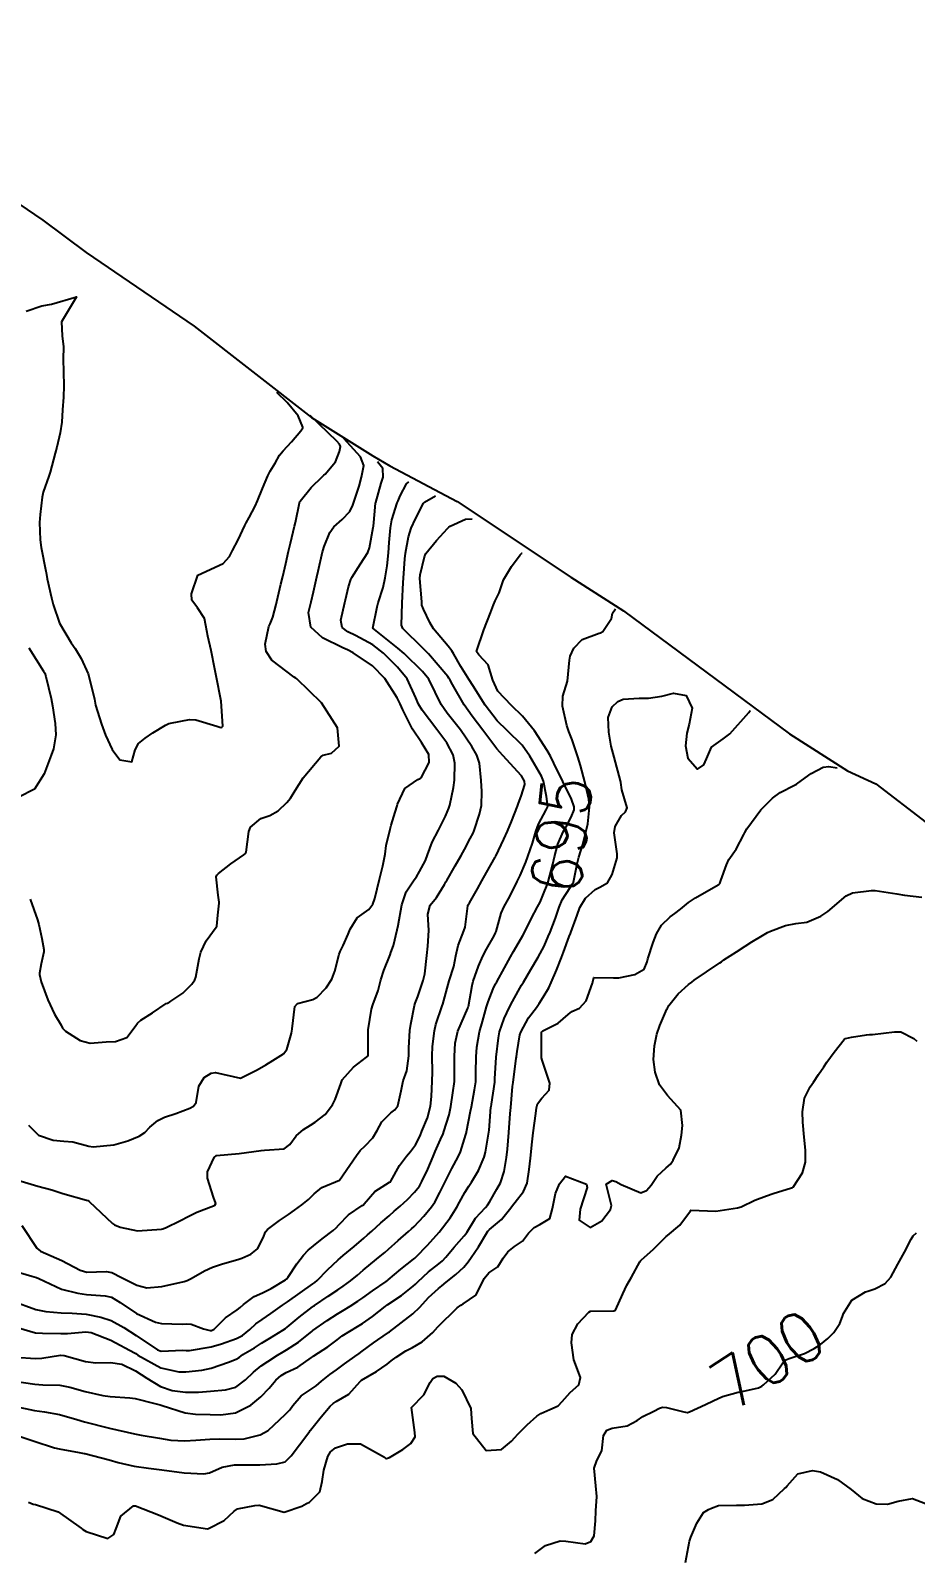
# Model space of a CAD drawing. Header units: metres. Extents: x 286371 to 293043, y 7462578 to 7466404.
# Drawn here: x 290384.7 to 290455.2, y 7463786.7 to 7463907.9 of the extents above; entities that cross this region are included whole.
import ezdxf
from ezdxf.enums import TextEntityAlignment as Align

# ---------------------------------------------------------------- set-up
doc = ezdxf.new("R2010")
doc.units = ezdxf.units.M
doc.header["$MEASUREMENT"] = 0
for name, color, linetype in [('Area', 45, 'Continuous'), ('Cotas', 45, 'Continuous'), ('Curvas de Nivel 1m', 11, 'Continuous'), ('Curvas de Nivel 5m', 15, 'Continuous')]:
    doc.layers.add(name, color=color, linetype=linetype)
doc.styles.add('Style-STANDARD', font='STANDARD.shx')

msp = doc.modelspace()

# ---------------------------------------------------------------- linework, layer by layer
at = {"layer": 'Area'}
msp.add_polyline3d([(290356.92, 7463915.31, 688.28), (290375.64, 7463899.56, 700.7), (290379.25, 7463897.16, 705.05), (290385.69, 7463892.8, 704.17), (290389.12, 7463890.22, 704.67), (290397.72, 7463884.36, 705.76), (290407.07, 7463877.08, 711.7), (290411.94, 7463874.03, 701.08), (290413.3, 7463873.24, 703.39), (290418.66, 7463870.41, 704.09), (290427.7, 7463864.38, 716.62), (290431.91, 7463861.69, 721.74), (290445.12, 7463851.92, 721.02), (290449.74, 7463848.97, 722.29), (290451.99, 7463847.93, 722.84), (290456, 7463844.84, 707.87)], dxfattribs=at)
at = {"layer": 'Curvas de Nivel 1m', "flags": 128}
for points, elevation in [([(290384.36, 7463885.55), (290385.61, 7463885.98), (290386.36, 7463886.11), (290388.37, 7463886.69), (290387.17, 7463884.72), (290387.21, 7463883.6), (290387.33, 7463882.71), (290387.31, 7463881.73), (290387.33, 7463880.72), (290387.36, 7463879.61), (290387.32, 7463878.72), (290387.26, 7463877.69), (290387.2, 7463876.72), (290387.06, 7463875.86), (290386.79, 7463874.73), (290386.66, 7463874.24), (290386.26, 7463872.73), (290386.24, 7463872.65), (290386.15, 7463872.43), (290385.71, 7463871.16), (290385.63, 7463870.74), (290385.47, 7463869.38), (290385.41, 7463868.74), (290385.46, 7463867.35), (290385.56, 7463866.74), (290385.92, 7463864.85), (290385.94, 7463864.74), (290386.03, 7463864.25), (290386.38, 7463862.73), (290386.51, 7463862.21), (290387, 7463860.72), (290387.95, 7463859.16), (290388.26, 7463858.7), (290388.73, 7463857.9), (290389.3, 7463856.68), (290389.77, 7463854.79), (290389.79, 7463854.68), (290389.88, 7463854.2), (290390.36, 7463852.67), (290390.68, 7463851.81), (290391.19, 7463850.65), (290391.8, 7463849.85), (290392.76, 7463849.67), (290393.02, 7463850.63), (290393.3, 7463851.15), (290393.83, 7463851.56), (290394.45, 7463851.99), (290395.44, 7463852.59), (290395.72, 7463852.72), (290395.85, 7463852.75), (290397.37, 7463853.04), (290397.85, 7463853.03), (290399.53, 7463852.53), (290399.84, 7463852.42), (290399.94, 7463852.43), (290400.02, 7463852.52), (290399.87, 7463854.52), (290399.49, 7463856.53), (290399.38, 7463857.07), (290399.07, 7463858.54), (290398.81, 7463859.69), (290398.67, 7463860.54), (290398.54, 7463861.1), (290397.99, 7463861.95), (290397.54, 7463862.56), (290397.51, 7463863.06), (290398.03, 7463864.55), (290400.05, 7463865.46), (290400.53, 7463866.03), (290400.79, 7463866.5), (290401.23, 7463867.34), (290401.77, 7463868.49), (290401.88, 7463868.71), (290402.1, 7463869.13), (290402.58, 7463870.02), (290402.77, 7463870.47), (290403.16, 7463871.45), (290403.59, 7463872.46), (290403.79, 7463872.83), (290404.17, 7463873.46), (290404.53, 7463874.09), (290404.8, 7463874.45), (290405.47, 7463875.16), (290406.21, 7463876.04), (290406.37, 7463876.26), (290406.39, 7463876.33), (290406.02, 7463877.23), (290405.12, 7463878.28), (290404.3, 7463879.08)], 687), ([(290384.67, 7463838.75), (290385.25, 7463837.1), (290385.36, 7463836.74), (290385.59, 7463835.61), (290385.76, 7463834.73), (290385.76, 7463834.55), (290385.56, 7463833.59), (290385.42, 7463832.86), (290385.42, 7463832.74), (290385.54, 7463832.16), (290386.07, 7463830.73), (290386.62, 7463829.59), (290387.13, 7463828.71), (290387.26, 7463828.49), (290387.48, 7463828.24), (290388.66, 7463827.49), (290389.46, 7463827.29), (290390.73, 7463827.39), (290391.47, 7463827.42), (290392.37, 7463827.73), (290393.04, 7463828.62), (290393.22, 7463828.89), (290393.49, 7463829.11), (290394.4, 7463829.7), (290395.51, 7463830.43), (290395.61, 7463830.48), (290395.8, 7463830.58), (290396.82, 7463831.27), (290397.54, 7463831.98), (290397.77, 7463832.32), (290397.85, 7463832.55), (290398.12, 7463834), (290398.25, 7463834.54), (290398.69, 7463835.43), (290399.49, 7463836.53), (290399.53, 7463836.6), (290399.62, 7463837.47), (290399.73, 7463838.42), (290399.73, 7463838.52), (290399.64, 7463839.07), (290399.47, 7463840.53), (290399.53, 7463840.67), (290399.67, 7463840.8), (290400.64, 7463841.55), (290401.69, 7463842.28), (290401.81, 7463842.38), (290401.86, 7463842.49), (290402.08, 7463844.13), (290402.22, 7463844.49), (290403.04, 7463845.17), (290403.74, 7463845.41), (290404.41, 7463845.79), (290405.11, 7463846.44), (290405.4, 7463846.8), (290405.77, 7463847.39), (290406.41, 7463848.42), (290407.81, 7463850.08), (290407.99, 7463850.21), (290408.65, 7463850.38), (290409.26, 7463850.93), (290409.13, 7463852.38), (290407.87, 7463854.39), (290405.9, 7463856.3), (290405.83, 7463856.35), (290405.7, 7463856.43), (290403.92, 7463857.77), (290403.47, 7463858.46), (290403.37, 7463859.04), (290403.68, 7463860.46), (290403.77, 7463860.66), (290403.99, 7463861.21), (290404.25, 7463862.2), (290404.31, 7463862.45), (290404.64, 7463863.83), (290404.79, 7463864.44), (290405.03, 7463865.46), (290405.25, 7463866.44), (290405.41, 7463867.1), (290405.71, 7463868.43), (290405.79, 7463868.74), (290406.12, 7463870.3), (290406.15, 7463870.4), (290406.16, 7463870.42), (290407.04, 7463871.51), (290407.94, 7463872.4), (290408.05, 7463872.5), (290408.16, 7463872.59), (290408.98, 7463873.57), (290409.31, 7463874.38), (290409.37, 7463874.79), (290409.3, 7463874.97), (290409.08, 7463875.22), (290406.97, 7463877.24)], 688), ([(290384.54, 7463820.76), (290385.35, 7463819.97), (290386.51, 7463819.56), (290387.35, 7463819.49), (290388.07, 7463819.42), (290389.34, 7463819.09), (290389.69, 7463819.03), (290391.34, 7463819.18), (290392.45, 7463819.52), (290393.35, 7463819.88), (290393.79, 7463820.17), (290394.19, 7463820.6), (290394.83, 7463821.14), (290395.38, 7463821.4), (290396.26, 7463821.69), (290397.39, 7463822.11), (290397.67, 7463822.27), (290397.88, 7463822.55), (290398.11, 7463823.85), (290398.53, 7463824.54), (290399.07, 7463824.89), (290399.43, 7463824.95), (290401.42, 7463824.49), (290402.75, 7463825.16), (290403.44, 7463825.56), (290404, 7463825.9), (290404.83, 7463826.44), (290405.11, 7463826.79), (290405.48, 7463828.09), (290405.53, 7463828.39), (290405.53, 7463828.43), (290405.74, 7463830.2), (290405.96, 7463830.43), (290407.17, 7463830.75), (290407.52, 7463830.95), (290408.24, 7463831.68), (290408.69, 7463832.39), (290408.93, 7463833.01), (290409.28, 7463834.38), (290409.36, 7463834.59), (290409.58, 7463835.06), (290409.99, 7463835.97), (290410.14, 7463836.37), (290410.7, 7463837.27), (290411.63, 7463837.92), (290411.96, 7463838.34), (290412.12, 7463838.81), (290412.47, 7463840.33), (290412.75, 7463841.39), (290412.92, 7463842.32), (290413.01, 7463843.01), (290413.32, 7463844.31), (290413.41, 7463844.63), (290413.74, 7463845.67), (290413.88, 7463846.17), (290413.91, 7463846.3), (290414.5, 7463847.56), (290415.54, 7463848.28), (290415.72, 7463848.35), (290415.79, 7463848.41), (290416.44, 7463849.62), (290416.4, 7463850.27), (290415.83, 7463851.23), (290415.11, 7463852.29), (290414.34, 7463853.82), (290414.12, 7463854.3), (290413.88, 7463854.78), (290412.9, 7463856.32), (290411.92, 7463857.33), (290410.39, 7463858.36), (290409.94, 7463858.59), (290409.55, 7463858.76), (290407.95, 7463859.55), (290407.02, 7463860.41), (290406.84, 7463861.56), (290407.03, 7463862.41), (290407.22, 7463863.21), (290407.49, 7463864.4), (290407.6, 7463864.85), (290407.95, 7463866.4), (290407.98, 7463866.48), (290408.07, 7463866.82), (290408.52, 7463867.95), (290408.85, 7463868.38), (290409.51, 7463868.97), (290410.11, 7463869.62), (290410.37, 7463870.11), (290410.45, 7463870.36), (290410.87, 7463871.63), (290411.05, 7463872.35), (290411.23, 7463873.28), (290410.98, 7463873.95), (290409.64, 7463875.41)], 689), ([(290383.18, 7463809.22), (290384.8, 7463808.75), (290385.17, 7463808.64), (290385.37, 7463808.54), (290387.16, 7463807.69), (290388.47, 7463807.38), (290389.15, 7463807.29), (290390.64, 7463807.17), (290391.15, 7463807.06), (290391.83, 7463806.64), (290393.13, 7463805.77), (290394.64, 7463805.08), (290395.12, 7463804.98), (290396.77, 7463804.92), (290397.12, 7463804.93), (290397.48, 7463804.92), (290398.48, 7463804.54), (290398.99, 7463804.4), (290399.11, 7463804.42), (290399.32, 7463804.52), (290400.22, 7463805.42), (290401.14, 7463806.07), (290401.38, 7463806.25), (290401.65, 7463806.49), (290402.5, 7463807.13), (290403.16, 7463807.42), (290403.86, 7463807.76), (290405, 7463808.44), (290405.1, 7463808.52), (290405.18, 7463808.64), (290405.9, 7463809.72), (290406.44, 7463810.42), (290406.81, 7463810.81), (290407.22, 7463811.15), (290407.92, 7463811.7), (290408.8, 7463812.38), (290409.03, 7463812.59), (290409.24, 7463812.83), (290410.01, 7463813.61), (290411.11, 7463814.35), (290411.2, 7463814.41), (290411.27, 7463814.5), (290412.12, 7463815.49), (290413.29, 7463816.22), (290413.35, 7463816.26), (290413.39, 7463816.31), (290414.07, 7463817.55), (290414.62, 7463818.3), (290414.95, 7463818.67), (290415.34, 7463819.2), (290415.71, 7463819.92), (290415.86, 7463820.28), (290416.29, 7463821.35), (290416.53, 7463822.27), (290416.61, 7463823.05), (290416.68, 7463824.27), (290416.7, 7463824.99), (290416.68, 7463826.27), (290416.71, 7463827.01), (290416.86, 7463828.26), (290416.97, 7463828.78), (290417.46, 7463830.26), (290417.51, 7463830.4), (290418.04, 7463832.24), (290418.39, 7463833.4), (290418.57, 7463834.23), (290418.75, 7463835.06), (290419.2, 7463836.22), (290419.29, 7463836.53), (290419.51, 7463838.22), (290419.55, 7463838.31), (290419.64, 7463838.46), (290420.28, 7463839.58), (290420.64, 7463840.2), (290421.01, 7463840.86), (290421.69, 7463842.08), (290421.73, 7463842.15), (290421.75, 7463842.18), (290422.37, 7463843.52), (290422.66, 7463844.17), (290422.98, 7463844.92), (290423.46, 7463846.16), (290423.54, 7463846.38), (290423.77, 7463846.95), (290424.06, 7463847.87), (290424.02, 7463848.15), (290423.79, 7463848.56), (290422.3, 7463850.18), (290421.82, 7463850.72), (290420.71, 7463852.2), (290419.86, 7463853.32), (290419.22, 7463854.22), (290418.29, 7463855.84), (290418.07, 7463856.24), (290418.01, 7463856.35), (290417.91, 7463856.48), (290416.38, 7463858.27), (290415.94, 7463858.73), (290414.34, 7463860.3), (290414.23, 7463860.56), (290414.28, 7463862.3), (290414.37, 7463863.95), (290414.38, 7463864.3), (290414.51, 7463865.85), (290414.56, 7463866.3), (290414.79, 7463867.59), (290415.01, 7463868.29), (290415.36, 7463869.03), (290415.99, 7463870.28), (290416.06, 7463870.34), (290416.93, 7463870.86)], 692), ([(290384.01, 7463812.76), (290385.21, 7463810.96), (290385.49, 7463810.74), (290387.19, 7463809.98), (290388.65, 7463809.22), (290389.18, 7463809.06), (290390.73, 7463809.11), (290391.18, 7463809.04), (290391.95, 7463808.64), (290393.16, 7463808.01), (290393.95, 7463807.82), (290395.16, 7463807.92), (290396.92, 7463808.31), (290397.17, 7463808.38), (290397.5, 7463808.55), (290398.55, 7463809.17), (290399.19, 7463809.46), (290399.98, 7463809.72), (290401.2, 7463810.07), (290401.52, 7463810.17), (290402.23, 7463810.48), (290402.76, 7463810.92), (290403.22, 7463811.79), (290403.42, 7463812.27), (290403.57, 7463812.46), (290404.52, 7463813.17), (290405.25, 7463813.65), (290405.71, 7463813.98), (290406.29, 7463814.42), (290406.83, 7463814.85), (290407.28, 7463815.3), (290407.89, 7463815.79), (290409.29, 7463816.37), (290410.11, 7463817.57), (290410.66, 7463818.35), (290410.95, 7463818.73), (290411.34, 7463819.12), (290411.94, 7463819.74), (290412.29, 7463820.33), (290412.66, 7463821.03), (290413.38, 7463821.74), (290413.7, 7463821.99), (290413.95, 7463822.31), (290414.2, 7463823.5), (290414.37, 7463824.3), (290414.65, 7463825.08), (290414.82, 7463826.29), (290414.82, 7463826.92), (290414.9, 7463828.29), (290414.98, 7463828.79), (290415.28, 7463830.29), (290415.33, 7463830.47), (290415.52, 7463830.99), (290415.95, 7463832.28), (290416.08, 7463832.81), (290416.25, 7463834.27), (290416.33, 7463835.02), (290416.4, 7463836.26), (290416.33, 7463837.56), (290416.52, 7463838.26), (290417.01, 7463838.89), (290417.66, 7463839.92), (290417.77, 7463840.13), (290417.83, 7463840.24), (290418.51, 7463841.41), (290418.98, 7463842.23), (290419.24, 7463842.69), (290419.71, 7463843.58), (290419.94, 7463844), (290420.02, 7463844.21), (290420.43, 7463845.52), (290420.6, 7463846.2), (290420.64, 7463847.33), (290420.57, 7463848.2), (290420.43, 7463849.58), (290420.22, 7463850.21), (290419.82, 7463850.91), (290418.92, 7463852.23), (290417.86, 7463853.55), (290417.38, 7463854.25), (290416.92, 7463855.23), (290416.4, 7463856.27), (290415.91, 7463856.88), (290414.44, 7463858.3), (290413.94, 7463858.73), (290411.96, 7463860.33), (290412.3, 7463862.02), (290412.38, 7463862.33), (290412.77, 7463863.57), (290412.94, 7463864.32), (290413.08, 7463865.28), (290413.19, 7463866.32), (290413.26, 7463867.13), (290413.36, 7463868.32), (290413.47, 7463868.94), (290413.9, 7463870.31), (290413.97, 7463870.47), (290414.13, 7463870.86), (290414.64, 7463871.8), (290414.81, 7463871.96)], 691), ([(290383.25, 7463806.77), (290385.13, 7463806.08), (290385.93, 7463805.93), (290387.13, 7463805.82), (290388.03, 7463805.8), (290389.13, 7463805.72), (290390.31, 7463805.48), (290391.12, 7463805.22), (290392.14, 7463804.64), (290393.1, 7463804.01), (290394.82, 7463802.87), (290395.09, 7463802.77), (290396.82, 7463802.84), (290397.09, 7463802.83), (290397.36, 7463802.83), (290399.09, 7463803.1), (290399.91, 7463803.34), (290401.1, 7463803.78), (290401.57, 7463804.02), (290402.15, 7463804.48), (290402.65, 7463804.94), (290403.13, 7463805.3), (290403.82, 7463805.77), (290404.76, 7463806.44), (290404.99, 7463806.6), (290405.15, 7463806.7), (290406.17, 7463807.41), (290407.17, 7463808.12), (290407.34, 7463808.24), (290407.52, 7463808.4), (290408.33, 7463809.24), (290409.2, 7463810.04), (290409.38, 7463810.19), (290409.58, 7463810.37), (290410.46, 7463811.11), (290411.23, 7463811.77), (290411.53, 7463812.04), (290411.87, 7463812.33), (290412.59, 7463812.97), (290413.25, 7463813.55), (290413.66, 7463813.91), (290414.12, 7463814.3), (290414.72, 7463814.85), (290415.28, 7463815.42), (290415.66, 7463815.91), (290415.86, 7463816.28), (290416.32, 7463817.26), (290416.75, 7463818.26), (290416.92, 7463818.67), (290417.34, 7463819.62), (290417.54, 7463820.06), (290417.61, 7463820.25), (290418.03, 7463821.58), (290418.17, 7463822.24), (290418.32, 7463823.32), (290418.44, 7463824.24), (290418.45, 7463825.22), (290418.44, 7463826.24), (290418.51, 7463827.28), (290418.73, 7463828.23), (290419.5, 7463830.06), (290419.55, 7463830.17), (290419.56, 7463830.21), (290419.85, 7463831.88), (290419.93, 7463832.21), (290420.35, 7463833.41), (290420.71, 7463834.2), (290421.01, 7463834.76), (290421.6, 7463835.84), (290421.72, 7463836.07), (290421.77, 7463836.18), (290422.17, 7463837.64), (290422.41, 7463838.17), (290422.86, 7463838.96), (290423.45, 7463840.16), (290423.52, 7463840.31), (290423.67, 7463840.63), (290424.13, 7463841.7), (290424.3, 7463842.15), (290424.65, 7463843.2), (290424.93, 7463844.14), (290425.15, 7463844.71), (290425.75, 7463845.86), (290425.84, 7463846.03), (290425.87, 7463846.12), (290425.77, 7463846.93), (290425.54, 7463848.13), (290425.38, 7463848.54), (290424.46, 7463850.14), (290423.83, 7463851.02), (290422.65, 7463852.17), (290421.86, 7463852.95), (290420.89, 7463854.2), (290419.9, 7463855.77), (290419.63, 7463856.22), (290418.96, 7463857.27), (290418.39, 7463858.24), (290418.23, 7463858.53), (290417.94, 7463858.89), (290416.79, 7463860.26), (290416.49, 7463860.78), (290415.99, 7463861.83), (290415.86, 7463862.15), (290415.85, 7463862.28), (290415.85, 7463862.42), (290415.7, 7463864.28), (290415.72, 7463864.58), (290416.06, 7463865.99), (290416.13, 7463866.2), (290416.18, 7463866.27), (290417.02, 7463867.31), (290417.9, 7463868.25), (290418, 7463868.35), (290418.1, 7463868.43), (290419.32, 7463869.01), (290419.87, 7463869.03)], 693), ([(290383.29, 7463804.77), (290385.11, 7463804.23), (290385.66, 7463804.19), (290387.11, 7463804.18), (290387.64, 7463804.18), (290389.11, 7463804.3), (290389.53, 7463804.25), (290391.1, 7463803.64), (290392.99, 7463802.63), (290393.08, 7463802.57), (290393.24, 7463802.46), (290395.07, 7463801.45), (290396.52, 7463801.11), (290397.06, 7463801.12), (290398.35, 7463801.26), (290399.07, 7463801.42), (290400.45, 7463801.88), (290401.08, 7463802.12), (290401.3, 7463802.27), (290401.61, 7463802.49), (290402.53, 7463803.04), (290403.1, 7463803.4), (290403.75, 7463803.81), (290404.79, 7463804.44), (290404.99, 7463804.57), (290405.12, 7463804.67), (290406.08, 7463805.47), (290407.14, 7463806.29), (290407.21, 7463806.34), (290407.31, 7463806.4), (290408.4, 7463807.14), (290409.16, 7463807.65), (290409.6, 7463807.94), (290410.18, 7463808.36), (290410.72, 7463808.81), (290411.19, 7463809.21), (290411.8, 7463809.73), (290412.54, 7463810.32), (290412.9, 7463810.63), (290413.21, 7463810.9), (290413.96, 7463811.57), (290414.79, 7463812.29), (290415.03, 7463812.5), (290415.24, 7463812.7), (290416, 7463813.52), (290416.63, 7463814.26), (290416.89, 7463814.64), (290417.28, 7463815.39), (290417.57, 7463815.97), (290417.71, 7463816.25), (290418.24, 7463817.31), (290418.74, 7463818.23), (290418.92, 7463818.64), (290419.35, 7463820.01), (290419.4, 7463820.18), (290419.41, 7463820.22), (290419.73, 7463821.87), (290419.8, 7463822.22), (290420.05, 7463823.57), (290420.14, 7463824.21), (290420.16, 7463824.94), (290420.17, 7463826.21), (290420.23, 7463826.98), (290420.43, 7463828.2), (290420.67, 7463829.02), (290421, 7463830.19), (290421.12, 7463830.58), (290421.53, 7463831.6), (290421.71, 7463832), (290421.81, 7463832.18), (290422.43, 7463833.29), (290422.9, 7463834.16), (290423.14, 7463834.59), (290423.59, 7463835.35), (290423.89, 7463835.86), (290424.04, 7463836.15), (290424.56, 7463837.19), (290425.07, 7463838.13), (290425.26, 7463838.51), (290425.65, 7463839.44), (290425.85, 7463839.94), (290425.91, 7463840.12), (290426.27, 7463841.53), (290426.4, 7463842.11), (290426.68, 7463843.14), (290427.11, 7463844.1), (290427.33, 7463844.5), (290427.74, 7463845.27), (290427.98, 7463845.86), (290427.99, 7463846.09), (290427.76, 7463846.7), (290427.07, 7463848.11), (290426.35, 7463849.57), (290426.08, 7463850.12), (290425.82, 7463850.59), (290424.81, 7463852.14), (290423.86, 7463853.31), (290422.98, 7463854.17), (290421.89, 7463855.3), (290421.5, 7463856.19), (290421.12, 7463857.39), (290420.39, 7463858.21), (290420.19, 7463858.46), (290420.78, 7463860.2), (290421.32, 7463861.53), (290421.56, 7463862.19), (290421.69, 7463862.5), (290422.01, 7463863.14), (290422.27, 7463863.94), (290422.36, 7463864.18), (290422.99, 7463865.22), (290423.69, 7463866.16), (290423.8, 7463866.29), (290423.85, 7463866.29)], 694), ([(290384.57, 7463858.76), (290385.74, 7463856.91), (290385.84, 7463856.74), (290385.91, 7463856.48), (290386.34, 7463854.73), (290386.45, 7463854.15), (290386.67, 7463852.72), (290386.72, 7463851.84), (290386.52, 7463850.72), (290386.34, 7463850.2), (290385.79, 7463848.73), (290385.01, 7463847.51), (290383.77, 7463846.87)], 688), ([(290383.43, 7463800.39), (290385.04, 7463800.14), (290385.68, 7463800.1), (290387.04, 7463800.07), (290387.84, 7463799.9), (290389.04, 7463799.55), (290390.46, 7463799.24), (290391.03, 7463799.16), (290392.62, 7463799.04), (290393.03, 7463798.99), (290394.6, 7463798.6), (290395.02, 7463798.49), (290395.17, 7463798.44), (290397.01, 7463797.85), (290397.83, 7463797.74), (290399.01, 7463797.72), (290399.84, 7463797.7), (290401.01, 7463797.85), (290402.24, 7463798.48), (290403.03, 7463799.13), (290403.69, 7463799.81), (290404.22, 7463800.45), (290404.66, 7463800.84), (290405.06, 7463801.06), (290405.99, 7463801.5), (290407.08, 7463802.27), (290407.15, 7463802.33), (290407.26, 7463802.4), (290408.37, 7463803.11), (290409.1, 7463803.67), (290409.5, 7463803.98), (290410.11, 7463804.36), (290410.74, 7463804.73), (290411.12, 7463804.96), (290411.93, 7463805.53), (290412.92, 7463806.32), (290413.04, 7463806.42), (290413.15, 7463806.48), (290414.24, 7463807.21), (290415.17, 7463807.93), (290415.35, 7463808.1), (290415.52, 7463808.28), (290416.37, 7463809.08), (290417.2, 7463809.73), (290417.49, 7463809.96), (290417.76, 7463810.25), (290418.42, 7463811.04), (290419.23, 7463811.95), (290419.35, 7463812.1), (290419.42, 7463812.22), (290420.11, 7463813.35), (290420.92, 7463814.2), (290421.09, 7463814.38), (290421.27, 7463814.68), (290421.81, 7463815.66), (290422.1, 7463816.18), (290422.41, 7463817.08), (290422.59, 7463818.18), (290422.66, 7463818.85), (290422.78, 7463820.17), (290422.89, 7463821.68), (290422.93, 7463822.16), (290423.08, 7463823.83), (290423.12, 7463824.16), (290423.37, 7463826.08), (290423.38, 7463826.16), (290423.39, 7463826.22), (290423.45, 7463826.63), (290423.66, 7463827.96), (290423.72, 7463828.15), (290424.34, 7463829.3), (290424.97, 7463830.13), (290425.2, 7463830.44), (290425.52, 7463830.95), (290425.96, 7463831.69), (290426.15, 7463832.12), (290426.56, 7463833.1), (290426.96, 7463834.1), (290427.13, 7463834.54), (290427.59, 7463835.78), (290427.68, 7463836.01), (290427.71, 7463836.09), (290428.22, 7463837.48), (290428.44, 7463838.08), (290428.89, 7463838.83), (290429.65, 7463839.52), (290430.01, 7463839.71), (290430.62, 7463840.05), (290431.01, 7463840.7), (290431.39, 7463842.04), (290431.39, 7463842.35), (290431.16, 7463844.04), (290431.24, 7463844.53), (290431.74, 7463845.41), (290432.07, 7463845.71), (290432.2, 7463846.03), (290431.78, 7463847.46), (290431.68, 7463848.04), (290431.66, 7463848.16), (290431.17, 7463850.04), (290430.93, 7463850.94), (290430.73, 7463852.05), (290430.69, 7463853.22), (290430.99, 7463854.05), (290431.44, 7463854.49), (290431.88, 7463854.68), (290433.16, 7463854.74), (290433.89, 7463854.74), (290434.96, 7463854.92), (290435.89, 7463855.14), (290436.88, 7463854.95), (290437.36, 7463853.95), (290437.14, 7463852.67), (290436.95, 7463851.96), (290436.84, 7463850.95), (290437.03, 7463849.96), (290437.8, 7463849.1), (290438.3, 7463849.44), (290438.52, 7463849.93), (290438.91, 7463850.85), (290439.84, 7463851.5), (290440.37, 7463851.9), (290441.87, 7463853.62), (290441.99, 7463853.76), (290442, 7463853.78)], 696), ([(290383.4, 7463798.38), (290385.01, 7463798.05), (290385.82, 7463797.93), (290387.01, 7463797.72), (290388.38, 7463797.32), (290389, 7463797.13), (290390.99, 7463796.65), (290392.99, 7463796.19), (290393.51, 7463796.09), (290394.98, 7463795.84), (290395.87, 7463795.69), (290396.98, 7463795.62), (290397.85, 7463795.68), (290398.98, 7463795.76), (290399.72, 7463795.79), (290400.98, 7463795.76), (290401.7, 7463795.78), (290402.99, 7463796.1), (290403.62, 7463796.46), (290405.01, 7463797.75), (290405.34, 7463798.11), (290405.57, 7463798.43), (290406.25, 7463799.2), (290407.04, 7463799.75), (290407.43, 7463800.02), (290407.87, 7463800.39), (290408.53, 7463800.91), (290409.07, 7463801.29), (290409.69, 7463801.75), (290410.52, 7463802.35), (290410.85, 7463802.59), (290411.09, 7463802.76), (290412.01, 7463803.42), (290413.11, 7463804.2), (290413.18, 7463804.24), (290413.29, 7463804.31), (290415.14, 7463805.74), (290415.68, 7463806.28), (290416.39, 7463807.04), (290417.17, 7463807.76), (290417.44, 7463807.98), (290417.79, 7463808.25), (290418.55, 7463808.87), (290419.19, 7463809.46), (290419.55, 7463809.87), (290419.79, 7463810.22), (290420.35, 7463811.08), (290421.02, 7463812.2), (290421.11, 7463812.33), (290421.24, 7463812.45), (290422.19, 7463813.24), (290422.94, 7463814.17), (290423.07, 7463814.37), (290423.27, 7463814.64), (290423.95, 7463815.48), (290424.23, 7463816.15), (290424.39, 7463817.22), (290424.49, 7463818.14), (290424.64, 7463819.43), (290424.72, 7463820.14), (290424.93, 7463821.69), (290424.98, 7463822.13), (290425.07, 7463822.45), (290425.4, 7463822.92), (290425.98, 7463823.55), (290426.05, 7463824.11), (290425.44, 7463825.93), (290425.39, 7463826.13), (290425.39, 7463826.18), (290425.38, 7463828.13), (290425.4, 7463828.2), (290425.48, 7463828.26), (290426.71, 7463828.88), (290427.5, 7463829.58), (290427.78, 7463829.81), (290428.41, 7463830.08), (290428.93, 7463830.65), (290429.43, 7463832.07), (290429.45, 7463832.16), (290429.54, 7463832.5), (290431.1, 7463832.49), (290431.54, 7463832.49), (290432.8, 7463832.76), (290433.55, 7463833.18), (290433.79, 7463833.77), (290433.85, 7463834), (290434.26, 7463835.31), (290434.54, 7463835.99), (290434.92, 7463836.67), (290435.61, 7463837.34), (290435.98, 7463837.61), (290436.44, 7463837.96), (290437.09, 7463838.49), (290437.64, 7463838.86), (290438.33, 7463839.25), (290439.48, 7463839.92), (290439.57, 7463840), (290439.66, 7463840.23), (290440.09, 7463841.49), (290440.3, 7463841.91), (290440.86, 7463842.73), (290441.48, 7463843.89), (290441.55, 7463844.05), (290441.72, 7463844.35), (290442.83, 7463845.86), (290443.76, 7463846.8), (290444.37, 7463847.23), (290445.51, 7463847.82), (290445.68, 7463847.91), (290445.78, 7463847.97), (290446.84, 7463848.75), (290447.8, 7463849.25), (290448.26, 7463849.32), (290448.9, 7463849.21)], 697), ([(290383.73, 7463796.02), (290384.98, 7463795.61), (290386.61, 7463795.08), (290386.97, 7463794.99), (290388.58, 7463794.69), (290388.96, 7463794.63), (290389.03, 7463794.61), (290390.96, 7463794.11), (290391.69, 7463793.91), (290392.95, 7463793.62), (290394.1, 7463793.46), (290394.95, 7463793.35), (290396.35, 7463793.16), (290396.94, 7463793.09), (290398.49, 7463792.99), (290398.94, 7463793.09), (290399.95, 7463793.52), (290400.95, 7463793.71), (290401.72, 7463793.72), (290402.95, 7463793.73), (290404.32, 7463793.81), (290404.96, 7463793.97), (290405.46, 7463794.43), (290406.1, 7463795.3), (290406.94, 7463796.41), (290406.96, 7463796.44), (290407, 7463796.48), (290407.85, 7463797.55), (290408.56, 7463798.38), (290408.79, 7463798.61), (290409.03, 7463798.76), (290410.04, 7463799.35), (290410.93, 7463800.35), (290410.99, 7463800.41), (290411.06, 7463800.45), (290412.25, 7463801.14), (290413.08, 7463801.73), (290413.4, 7463801.99), (290413.81, 7463802.3), (290414.58, 7463802.8), (290415.1, 7463803.07), (290415.87, 7463803.51), (290416.73, 7463804.26), (290417.12, 7463804.71), (290418.67, 7463806.23), (290418.95, 7463806.43), (290419.15, 7463806.53), (290420.15, 7463807.22), (290420.65, 7463808.2), (290420.82, 7463808.56), (290421.19, 7463808.99), (290421.89, 7463809.49), (290422.33, 7463810.18), (290422.71, 7463810.68), (290423.22, 7463811.1), (290423.86, 7463811.52), (290424.35, 7463812.15), (290424.79, 7463812.6), (290425.24, 7463812.85), (290426.05, 7463813.32), (290426.25, 7463814.12), (290426.5, 7463815.33), (290426.81, 7463816.1), (290427.3, 7463816.7), (290428.97, 7463816.07), (290429.01, 7463815.79), (290428.46, 7463814.08), (290428.37, 7463813.2), (290429.24, 7463812.6), (290430.18, 7463813.13), (290430.87, 7463814.04), (290430.94, 7463814.37), (290430.52, 7463816.05), (290431, 7463816.34), (290431.3, 7463816.27), (290431.73, 7463816.03), (290433.28, 7463815.37), (290433.74, 7463815.55), (290434.1, 7463815.99), (290434.58, 7463816.71), (290435.31, 7463817.35), (290435.64, 7463817.65), (290435.87, 7463817.97), (290436.34, 7463818.96), (290436.53, 7463819.96), (290436.59, 7463820.74), (290436.46, 7463821.96), (290435.4, 7463823.11), (290434.76, 7463823.98), (290434.43, 7463824.99), (290434.28, 7463825.99), (290434.37, 7463827.08), (290434.57, 7463827.99), (290434.79, 7463828.68), (290435.35, 7463829.98), (290435.4, 7463830.08), (290435.51, 7463830.29), (290436.26, 7463831.22), (290437.09, 7463831.95), (290437.34, 7463832.14), (290437.54, 7463832.29), (290438.52, 7463832.96), (290439.56, 7463833.68), (290439.7, 7463833.77), (290439.9, 7463833.91), (290440.91, 7463834.56), (290441.58, 7463835), (290442.12, 7463835.34), (290442.98, 7463835.86), (290443.37, 7463836.09), (290443.6, 7463836.19), (290444.81, 7463836.64), (290445.61, 7463836.8), (290446.51, 7463836.91), (290447.62, 7463837.4), (290448.18, 7463837.78), (290449.64, 7463839.01), (290450.14, 7463839.26), (290451.65, 7463839.45), (290451.94, 7463839.43), (290453.65, 7463839.16), (290454.26, 7463839.07), (290455.64, 7463838.91)], 698), ([(290384.54, 7463790.75), (290384.9, 7463790.59), (290385.1, 7463790.55), (290386.89, 7463789.97), (290388.73, 7463788.69), (290388.87, 7463788.56), (290389.13, 7463788.42), (290390.86, 7463787.86), (290391.34, 7463788.17), (290391.51, 7463788.64), (290391.9, 7463789.63), (290392.9, 7463790.46), (290393.06, 7463790.46), (290394.89, 7463789.73), (290396.37, 7463789.09), (290396.88, 7463788.92), (290398.78, 7463788.63), (290398.88, 7463788.64), (290400.12, 7463789.28), (290400.9, 7463790.02), (290401.19, 7463790.21), (290402.57, 7463790.48), (290402.87, 7463790.51), (290402.9, 7463790.51), (290403.01, 7463790.47), (290404.89, 7463789.96), (290406.3, 7463790.42), (290406.67, 7463790.63), (290406.9, 7463790.75), (290407.74, 7463791.57), (290407.92, 7463792.39), (290408.04, 7463793.29), (290408.37, 7463794.38), (290408.59, 7463794.76), (290408.97, 7463795.08), (290409.94, 7463795.4), (290410.98, 7463795.38), (290412.87, 7463794.32), (290412.95, 7463794.25), (290413.04, 7463794.23), (290413.29, 7463794.31), (290414.33, 7463794.93), (290414.97, 7463795.43), (290415.31, 7463795.95), (290415.29, 7463796.28), (290415.02, 7463798.28), (290416.02, 7463799.29), (290416.51, 7463800.26), (290416.73, 7463800.59), (290417.06, 7463800.79), (290417.6, 7463800.78), (290418.56, 7463800.23), (290419.04, 7463799.7), (290419.74, 7463798.21), (290419.81, 7463797.4), (290419.92, 7463796.21), (290420.96, 7463794.86), (290422.19, 7463794.95), (290422.98, 7463795.6), (290423.25, 7463795.89), (290423.49, 7463796.16), (290424.24, 7463796.9), (290425.01, 7463797.6), (290425.33, 7463797.81), (290426.05, 7463798.12), (290426.7, 7463798.42), (290427.02, 7463798.77), (290427.65, 7463799.48), (290428.36, 7463800.08), (290428.48, 7463800.66), (290427.96, 7463802.09), (290427.76, 7463803.44), (290427.83, 7463804.09), (290428.28, 7463804.93), (290429.14, 7463805.88), (290429.27, 7463805.95), (290431.13, 7463805.97), (290431.28, 7463806.04), (290431.86, 7463807.32), (290432.17, 7463808.02), (290432.53, 7463808.67), (290433.2, 7463809.87), (290433.25, 7463809.95), (290433.3, 7463810), (290434.3, 7463810.9), (290435.23, 7463811.82), (290435.31, 7463811.89), (290435.41, 7463811.97), (290436.4, 7463812.81), (290437.23, 7463813.95), (290437.24, 7463813.97), (290437.26, 7463813.98), (290439.26, 7463813.91), (290440.99, 7463814.17), (290441.27, 7463814.26), (290442.36, 7463814.78), (290443.28, 7463815.14), (290443.81, 7463815.32), (290445.29, 7463815.76), (290445.34, 7463815.78), (290445.42, 7463815.82), (290446.16, 7463816.96), (290446.39, 7463817.81), (290446.39, 7463818.76), (290446.28, 7463819.81), (290446.19, 7463820.99), (290446.15, 7463821.81), (290446.3, 7463822.91), (290446.76, 7463823.8), (290447.03, 7463824.19), (290447.43, 7463824.78), (290447.84, 7463825.39), (290448.1, 7463825.78), (290448.67, 7463826.56), (290449.47, 7463827.59), (290449.58, 7463827.65), (290450.04, 7463827.76), (290451.26, 7463827.96), (290451.48, 7463827.97), (290451.73, 7463827.98), (290453.48, 7463828.18), (290453.97, 7463828.19), (290455.01, 7463827.67), (290455.25, 7463827.45)], 699), ([(290436.83, 7463785.95), (290437.16, 7463787.65), (290437.27, 7463787.95), (290437.75, 7463789.07), (290438.27, 7463789.93), (290438.66, 7463790.16), (290438.9, 7463790.27), (290439.46, 7463790.47), (290440.9, 7463790.51), (290441.54, 7463790.52), (290442.91, 7463790.62), (290443.79, 7463790.96), (290444.73, 7463791.83), (290444.83, 7463791.92), (290444.93, 7463792.06), (290445.77, 7463792.99), (290446.95, 7463793.27), (290447.58, 7463793.15), (290448.94, 7463792.54), (290450.02, 7463791.75), (290450.91, 7463791.05), (290452.01, 7463790.62), (290452.91, 7463790.6), (290453.77, 7463790.83), (290454.91, 7463791.03), (290455.94, 7463790.63)], 701)]:
    msp.add_lwpolyline(points, dxfattribs=dict(at, elevation=elevation))
at = {"layer": 'Curvas de Nivel 5m', "flags": 128}
for points, elevation in [([(290383.69, 7463816.38), (290385.29, 7463815.9), (290386.41, 7463815.61), (290387.28, 7463815.32), (290389.17, 7463814.79), (290389.27, 7463814.76), (290389.38, 7463814.68), (290391.24, 7463812.93), (290391.4, 7463812.82), (290391.83, 7463812.65), (290393.23, 7463812.35), (290395.12, 7463812.47), (290395.23, 7463812.5), (290395.3, 7463812.52), (290395.44, 7463812.58), (290396.65, 7463813.16), (290397.25, 7463813.48), (290397.95, 7463813.84), (290399.26, 7463814.34), (290399.38, 7463814.4), (290399.44, 7463814.52), (290399.27, 7463815.03), (290398.78, 7463816.53), (290398.8, 7463817.03), (290399.32, 7463818.19), (290399.5, 7463818.34), (290401.32, 7463818.49), (290403.05, 7463818.75), (290403.33, 7463818.76), (290404.89, 7463818.88), (290405.34, 7463819.22), (290405.86, 7463819.91), (290406.43, 7463820.42), (290407, 7463820.77), (290407.36, 7463820.99), (290408.16, 7463821.61), (290408.74, 7463822.38), (290408.96, 7463822.81), (290409.41, 7463824.06), (290409.48, 7463824.3), (290409.52, 7463824.37), (290410.42, 7463825.37), (290411.44, 7463826.18), (290411.54, 7463826.25), (290411.59, 7463826.34), (290411.57, 7463828.25), (290411.57, 7463828.34), (290411.85, 7463830), (290411.95, 7463830.34), (290412.37, 7463831.49), (290412.59, 7463832.33), (290412.82, 7463833.06), (290413.33, 7463834.32), (290413.39, 7463834.5), (290413.59, 7463835.06), (290413.9, 7463836.31), (290413.96, 7463836.66), (290414.26, 7463838.29), (290414.61, 7463839.33), (290415.25, 7463840.28), (290415.43, 7463840.52), (290415.67, 7463840.95), (290416.14, 7463841.82), (290416.31, 7463842.27), (290416.68, 7463843.29), (290417.18, 7463844.25), (290417.37, 7463844.61), (290417.74, 7463845.35), (290418, 7463845.99), (290418.07, 7463846.24), (290418.38, 7463847.63), (290418.44, 7463848.23), (290418.47, 7463849.57), (290418.35, 7463850.24), (290417.83, 7463851.19), (290417.04, 7463852.26), (290415.87, 7463853.8), (290415.59, 7463854.28), (290415.38, 7463854.78), (290414.68, 7463856.29), (290413.92, 7463857.23), (290412.8, 7463858.32), (290411.94, 7463858.99), (290410.58, 7463859.73), (290409.96, 7463860.02), (290409.5, 7463860.37), (290409.4, 7463860.95), (290409.72, 7463862.37), (290409.78, 7463862.59), (290410.02, 7463863.62), (290410.19, 7463864.2), (290410.27, 7463864.36), (290410.96, 7463865.44), (290411.54, 7463866.34), (290411.69, 7463866.72), (290411.99, 7463868.34), (290412, 7463868.43), (290412.11, 7463869.63), (290412.17, 7463870.29), (290412.18, 7463870.33), (290412.61, 7463871.87), (290412.77, 7463872.33), (290412.74, 7463873.04), (290412.31, 7463873.57)], 690), ([(290383.56, 7463802.28), (290385.08, 7463802.18), (290385.6, 7463802.22), (290387.08, 7463802.44), (290387.38, 7463802.41), (290389.07, 7463801.95), (290389.91, 7463801.83), (290391.07, 7463801.87), (290391.98, 7463801.73), (290393.06, 7463801.21), (290393.97, 7463800.61), (290395.04, 7463799.96), (290395.99, 7463799.63), (290397.04, 7463799.51), (290398.08, 7463799.5), (290399.04, 7463799.58), (290400.23, 7463799.7), (290401.05, 7463799.91), (290401.82, 7463800.48), (290402.45, 7463801.09), (290403.07, 7463801.59), (290403.59, 7463801.95), (290404.37, 7463802.45), (290404.82, 7463802.71), (290405.09, 7463802.87), (290406.03, 7463803.49), (290407.11, 7463804.36), (290407.14, 7463804.38), (290407.18, 7463804.4), (290408.32, 7463805.2), (290409.13, 7463805.74), (290409.53, 7463805.98), (290410.14, 7463806.36), (290410.75, 7463806.75), (290411.15, 7463807.02), (290411.93, 7463807.57), (290413.02, 7463808.32), (290413.11, 7463808.38), (290413.18, 7463808.44), (290414.18, 7463809.3), (290415.2, 7463810.1), (290415.3, 7463810.18), (290415.41, 7463810.28), (290416.29, 7463811.2), (290417.23, 7463812.25), (290418.11, 7463813.38), (290418.64, 7463814.23), (290418.86, 7463814.64), (290419.28, 7463815.4), (290419.6, 7463815.9), (290419.81, 7463816.22), (290420.36, 7463817.15), (290420.82, 7463818.2), (290420.93, 7463818.6), (290421.18, 7463820.2), (290421.2, 7463820.35), (290421.35, 7463822.19), (290421.36, 7463822.22), (290421.39, 7463822.43), (290421.65, 7463824.19), (290421.67, 7463824.44), (290421.76, 7463826.18), (290421.95, 7463827.7), (290422.04, 7463828.18), (290422.4, 7463829.26), (290422.84, 7463830.16), (290423.07, 7463830.6), (290423.52, 7463831.43), (290423.79, 7463831.89), (290423.94, 7463832.15), (290424.54, 7463833.15), (290425.1, 7463834.13), (290425.27, 7463834.43), (290425.58, 7463835.01), (290425.92, 7463835.78), (290426.06, 7463836.12), (290426.5, 7463837.23), (290426.79, 7463838.11), (290427.03, 7463838.7), (290427.66, 7463839.69), (290427.83, 7463839.93), (290427.92, 7463840.09), (290428.22, 7463841.55), (290428.36, 7463842.08), (290428.68, 7463843.11), (290428.91, 7463844.08), (290429.07, 7463844.74), (290429.21, 7463846.07), (290429.14, 7463846.7), (290428.83, 7463848.08), (290428.48, 7463849.4), (290428.28, 7463850.09), (290427.83, 7463851.42), (290427.56, 7463852.1), (290427.39, 7463852.56), (290427.04, 7463854.11), (290427.08, 7463854.91), (290427.44, 7463856.1), (290427.61, 7463857.78), (290427.66, 7463858.1), (290427.94, 7463858.74), (290428.61, 7463859.43), (290429.96, 7463859.93), (290430.07, 7463859.96), (290430.27, 7463860.06), (290430.94, 7463861.09), (290431.04, 7463861.52), (290431.26, 7463861.86)], 695), ([(290424.84, 7463786.65), (290425.69, 7463787.29), (290426.86, 7463787.66), (290427.31, 7463787.65), (290428.85, 7463787.44), (290429.31, 7463787.61), (290429.57, 7463788.06), (290429.67, 7463789.27), (290429.69, 7463790.06), (290429.79, 7463791.19), (290429.71, 7463792.06), (290429.56, 7463793.45), (290429.78, 7463794.06), (290430.18, 7463794.84), (290430.32, 7463796.05), (290430.57, 7463796.47), (290430.99, 7463796.64), (290432.2, 7463796.83), (290433, 7463797.25), (290433.45, 7463797.56), (290434.33, 7463797.99), (290434.78, 7463798.23), (290435.02, 7463798.32), (290435.33, 7463798.29), (290436.7, 7463797.95), (290436.96, 7463797.89), (290437.01, 7463797.89), (290437.16, 7463797.94), (290438.43, 7463798.52), (290439.03, 7463798.81), (290439.78, 7463799.16), (290441.04, 7463799.5), (290441.36, 7463799.56), (290442.66, 7463799.86), (290442.92, 7463799.98), (290443.05, 7463800.09), (290443.97, 7463800.93), (290444.6, 7463801.83), (290444.82, 7463802.08), (290445.08, 7463802.18), (290446.31, 7463802.58), (290447.09, 7463802.97), (290447.58, 7463803.3), (290448.18, 7463803.78), (290448.64, 7463804.24), (290449.12, 7463804.96), (290449.35, 7463805.54), (290449.42, 7463805.76), (290450.08, 7463806.82), (290451.16, 7463807.49), (290451.35, 7463807.55), (290451.92, 7463807.72), (290452.73, 7463808.15), (290453.18, 7463808.65), (290453.55, 7463809.34), (290453.73, 7463809.7), (290454.26, 7463810.64), (290454.79, 7463811.68), (290454.96, 7463811.95), (290455.23, 7463812.19)], 700)]:
    msp.add_lwpolyline(points, dxfattribs=dict(at, elevation=elevation))

# ---------------------------------------------------------------- texts
at = {"layer": 'Cotas', "style": 'Style-STANDARD'}
for s, rotation, p in [('695', 83.6382, (290426.96, 7463843.86, 695)), ('700', 33.4141, (290443.38, 7463802.11, 700))]:
    msp.add_text(s, height=4, rotation=rotation, dxfattribs=at).set_placement(p, align=Align.MIDDLE_CENTER)

doc.saveas('drawing.dxf')
